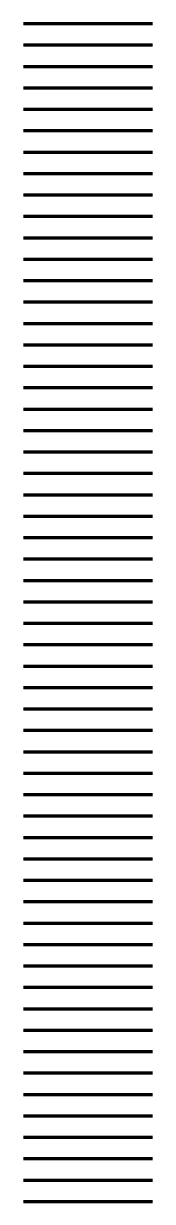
# Model space of a CAD drawing. Header units: metres. Extents: x -170 to 2070, y -13 to 17840.
# Drawn here: x 900 to 1020, y 1100 to 2200 of the extents above; entities that cross this region are included whole.
import ezdxf
from ezdxf.lldxf.tags import DXFTag

# ---------------------------------------------------------------- set-up
doc = ezdxf.new("R2010")
doc.units = ezdxf.units.M
for name, color, linetype, lineweight in [('B-OI-KL-ET_HS_MANTELBUIS_PE 100 SDR 11_63-RESERVE-G', 7, 'KL-RESERVE-SO', 70), ('B-OI-KL-ET_HS_MANTELBUIS_PE 100 SDR 11_75-RESERVE-G', 7, 'KL-RESERVE-SO', 70), ('B-OI-KL-ET_HS_MANTELBUIS_PE 100 SDR 17.6-RESERVE-G', 7, 'KL-RESERVE-SO', 70), ('B-OI-KL-ET_HS_MANTELBUIS_PE 100 SDR 17.6_110-RESERVE-G', 7, 'KL-RESERVE-SO', 70), ('B-OI-KL-ET_HS_MANTELBUIS_PE 100 SDR 17.6_125-RESERVE-G', 7, 'KL-RESERVE-SO', 70), ('B-OI-KL-ET_HS_MANTELBUIS_PE 100 SDR 17.6_160-RESERVE-G', 7, 'KL-RESERVE-SO', 70), ('B-OI-KL-ET_HS_MANTELBUIS_PE 100 SDR 17.6_200-RESERVE-G', 7, 'KL-RESERVE-SO', 70), ('B-OI-KL-ET_HS_MANTELBUIS_PE 100 SDR 17.6_250-RESERVE-G', 7, 'KL-RESERVE-SO', 70), ('B-OI-KL-ET_HS_MANTELBUIS_PE 100 SDR 17.6_315-RESERVE-G', 7, 'KL-RESERVE-SO', 70), ('B-OI-KL-ET_HS_MANTELBUIS_PE 100 SDR 17.6_400-RESERVE-G', 7, 'KL-RESERVE-SO', 70), ('B-OI-KL-ET_HS_MANTELBUIS_PE 100 SDR 17.6_50-RESERVE-G', 7, 'KL-RESERVE-SO', 70), ('B-OI-KL-ET_HS_MANTELBUIS_PE 100 SDR 17.6_63-RESERVE-G', 7, 'KL-RESERVE-SO', 70), ('B-OI-KL-ET_HS_MANTELBUIS_PE 100 SDR 17.6_75-RESERVE-G', 7, 'KL-RESERVE-SO', 70), ('B-OI-KL-ET_HS_MANTELBUIS_PE 80 SDR 11-RESERVE-G', 7, 'KL-RESERVE-SO', 70), ('B-OI-KL-ET_HS_MANTELBUIS_PE 80 SDR 11_110-RESERVE-G', 7, 'KL-RESERVE-SO', 70), ('B-OI-KL-ET_HS_MANTELBUIS_PE 80 SDR 11_160-RESERVE-G', 7, 'KL-RESERVE-SO', 70), ('B-OI-KL-ET_HS_MANTELBUIS_PE 80 SDR 11_200-RESERVE-G', 7, 'KL-RESERVE-SO', 70), ('B-OI-KL-ET_HS_MANTELBUIS_PE 80 SDR 11_250-RESERVE-G', 7, 'KL-RESERVE-SO', 70), ('B-OI-KL-ET_HS_MANTELBUIS_PE 80 SDR 11_315-RESERVE-G', 7, 'KL-RESERVE-SO', 70), ('B-OI-KL-ET_HS_MANTELBUIS_PE 80 SDR 11_63-RESERVE-G', 7, 'KL-RESERVE-SO', 70), ('B-OI-KL-ET_HS_MANTELBUIS_PE 80 SDR 11_75-RESERVE-G', 7, 'KL-RESERVE-SO', 70), ('B-OI-KL-ET_HS_MANTELBUIS_PE 80 SDR 17.6-RESERVE-G', 7, 'KL-RESERVE-SO', 70), ('B-OI-KL-ET_HS_MANTELBUIS_PE 80 SDR 17.6_110-RESERVE-G', 7, 'KL-RESERVE-SO', 70), ('B-OI-KL-ET_HS_MANTELBUIS_PE 80 SDR 17.6_200-RESERVE-G', 7, 'KL-RESERVE-SO', 70), ('B-OI-KL-ET_HS_MANTELBUIS_PE 80 SDR 17.6_50-RESERVE-G', 7, 'KL-RESERVE-SO', 70), ('B-OI-KL-ET_HS_MANTELBUIS_PE 80 SDR 17.6_63-RESERVE-G', 7, 'KL-RESERVE-SO', 70), ('B-OI-KL-ET_HS_MANTELBUIS_PE 80 SDR 26-RESERVE-G', 7, 'KL-RESERVE-SO', 70), ('B-OI-KL-ET_HS_MANTELBUIS_PE_110-RESERVE-G', 7, 'KL-RESERVE-SO', 70), ('B-OI-KL-ET_HS_MANTELBUIS_PE_125-RESERVE-G', 7, 'KL-RESERVE-SO', 70), ('B-OI-KL-ET_HS_MANTELBUIS_PE_160-RESERVE-G', 7, 'KL-RESERVE-SO', 70), ('B-OI-KL-ET_HS_MANTELBUIS_PE_200-RESERVE-G', 7, 'KL-RESERVE-SO', 70), ('B-OI-KL-ET_HS_MANTELBUIS_PE_250-RESERVE-G', 7, 'KL-RESERVE-SO', 70), ('B-OI-KL-ET_HS_MANTELBUIS_PE_63-RESERVE-G', 7, 'KL-RESERVE-SO', 70), ('B-OI-KL-ET_HS_MANTELBUIS_PVC DEELBAAR_110-RESERVE-G', 7, 'KL-RESERVE-SO', 70), ('B-OI-KL-ET_HS_MANTELBUIS_PVC DEELBAAR_150-RESERVE-G', 7, 'KL-RESERVE-SO', 70), ('B-OI-KL-ET_HS_MANTELBUIS_PVC DEELBAAR_160-RESERVE-G', 7, 'KL-RESERVE-SO', 70), ('B-OI-KL-ET_HS_MANTELBUIS_PVC FLEX_110-RESERVE-G', 7, 'KL-RESERVE-SO', 70), ('B-OI-KL-ET_HS_MANTELBUIS_PVC FLEX_125-RESERVE-G', 7, 'KL-RESERVE-SO', 70), ('B-OI-KL-ET_HS_MANTELBUIS_PVC FLEX_160-RESERVE-G', 7, 'KL-RESERVE-SO', 70), ('B-OI-KL-ET_HS_MANTELBUIS_PVC FLEX_200-RESERVE-G', 7, 'KL-RESERVE-SO', 70), ('B-OI-KL-ET_HS_MANTELBUIS_PVC FLEX_250-RESERVE-G', 7, 'KL-RESERVE-SO', 70), ('B-OI-KL-ET_HS_MANTELBUIS_PVC FLEX_315-RESERVE-G', 7, 'KL-RESERVE-SO', 70), ('B-OI-KL-ET_HS_MANTELBUIS_PVC O SDR 41-RESERVE-G', 7, 'KL-RESERVE-SO', 70), ('B-OI-KL-ET_HS_MANTELBUIS_PVC SV-RESERVE-G', 7, 'KL-RESERVE-SO', 70), ('B-OI-KL-ET_HS_MANTELBUIS_PVC SV_110-RESERVE-G', 7, 'KL-RESERVE-SO', 70), ('B-OI-KL-ET_HS_MANTELBUIS_PVC SV_160-RESERVE-G', 7, 'KL-RESERVE-SO', 70), ('B-OI-KL-ET_HS_MANTELBUIS_PVC SV_200-RESERVE-G', 7, 'KL-RESERVE-SO', 70), ('B-OI-KL-ET_HS_MANTELBUIS_PVC SV_315-RESERVE-G', 7, 'KL-RESERVE-SO', 70), ('B-OI-KL-ET_HS_MANTELBUIS_PVC SV_63-RESERVE-G', 7, 'KL-RESERVE-SO', 70), ('B-OI-KL-ET_HS_MANTELBUIS_PVC SV_75-RESERVE-G', 7, 'KL-RESERVE-SO', 70), ('B-OI-KL-ET_HS_MANTELBUIS_PVC-RESERVE-G', 7, 'KL-RESERVE-SO', 70), ('B-OI-KL-ET_HS_MANTELBUIS_PVC_100-RESERVE-G', 7, 'KL-RESERVE-SO', 70), ('B-OI-KL-ET_HS_MANTELBUIS_PVC_110-RESERVE-G', 7, 'KL-RESERVE-SO', 70), ('B-OI-KL-ET_HS_MANTELBUIS_PVC_120-RESERVE-G', 7, 'KL-RESERVE-SO', 70), ('B-OI-KL-ET_HS_MANTELBUIS_PVC_125-RESERVE-G', 7, 'KL-RESERVE-SO', 70), ('B-OI-KL-ET_HS_MANTELBUIS_PVC_150-RESERVE-G', 7, 'KL-RESERVE-SO', 70)]:
    doc.layers.add(name, color=color, linetype=linetype, lineweight=lineweight)
tags = doc.linetypes.add('KL-RESERVE-SO', pattern='A,7,-2,["RS",Standard,S=1,R=0,X=-1,Y=-0.5],-1.5', length=10.5).pattern_tags.tags
tags[6] = DXFTag(74, 10)

msp = doc.modelspace()

# ---------------------------------------------------------------- linework, layer by layer
at = {"layer": 'B-OI-KL-ET_HS_MANTELBUIS_PE 100 SDR 11_63-RESERVE-G'}
msp.add_line((900, 1100), (1020, 1100), dxfattribs=at)
at = {"layer": 'B-OI-KL-ET_HS_MANTELBUIS_PE 100 SDR 11_75-RESERVE-G'}
msp.add_line((900, 1120), (1020, 1120), dxfattribs=at)
at = {"layer": 'B-OI-KL-ET_HS_MANTELBUIS_PE 100 SDR 17.6-RESERVE-G'}
msp.add_line((900, 1140), (1020, 1140), dxfattribs=at)
at = {"layer": 'B-OI-KL-ET_HS_MANTELBUIS_PE 100 SDR 17.6_110-RESERVE-G'}
msp.add_line((900, 1160), (1020, 1160), dxfattribs=at)
at = {"layer": 'B-OI-KL-ET_HS_MANTELBUIS_PE 100 SDR 17.6_125-RESERVE-G'}
msp.add_line((900, 1180), (1020, 1180), dxfattribs=at)
at = {"layer": 'B-OI-KL-ET_HS_MANTELBUIS_PE 100 SDR 17.6_160-RESERVE-G'}
msp.add_line((900, 1200), (1020, 1200), dxfattribs=at)
at = {"layer": 'B-OI-KL-ET_HS_MANTELBUIS_PE 100 SDR 17.6_200-RESERVE-G'}
msp.add_line((900, 1220), (1020, 1220), dxfattribs=at)
at = {"layer": 'B-OI-KL-ET_HS_MANTELBUIS_PE 100 SDR 17.6_250-RESERVE-G'}
msp.add_line((900, 1240), (1020, 1240), dxfattribs=at)
at = {"layer": 'B-OI-KL-ET_HS_MANTELBUIS_PE 100 SDR 17.6_315-RESERVE-G'}
msp.add_line((900, 1260), (1020, 1260), dxfattribs=at)
at = {"layer": 'B-OI-KL-ET_HS_MANTELBUIS_PE 100 SDR 17.6_400-RESERVE-G'}
msp.add_line((900, 1280), (1020, 1280), dxfattribs=at)
at = {"layer": 'B-OI-KL-ET_HS_MANTELBUIS_PE 100 SDR 17.6_50-RESERVE-G'}
msp.add_line((900, 1300), (1020, 1300), dxfattribs=at)
at = {"layer": 'B-OI-KL-ET_HS_MANTELBUIS_PE 100 SDR 17.6_63-RESERVE-G'}
msp.add_line((900, 1320), (1020, 1320), dxfattribs=at)
at = {"layer": 'B-OI-KL-ET_HS_MANTELBUIS_PE 100 SDR 17.6_75-RESERVE-G'}
msp.add_line((900, 1340), (1020, 1340), dxfattribs=at)
at = {"layer": 'B-OI-KL-ET_HS_MANTELBUIS_PE 80 SDR 11-RESERVE-G'}
msp.add_line((900, 1360), (1020, 1360), dxfattribs=at)
at = {"layer": 'B-OI-KL-ET_HS_MANTELBUIS_PE 80 SDR 11_110-RESERVE-G'}
msp.add_line((900, 1380), (1020, 1380), dxfattribs=at)
at = {"layer": 'B-OI-KL-ET_HS_MANTELBUIS_PE 80 SDR 11_160-RESERVE-G'}
msp.add_line((900, 1400), (1020, 1400), dxfattribs=at)
at = {"layer": 'B-OI-KL-ET_HS_MANTELBUIS_PE 80 SDR 11_200-RESERVE-G'}
msp.add_line((900, 1420), (1020, 1420), dxfattribs=at)
at = {"layer": 'B-OI-KL-ET_HS_MANTELBUIS_PE 80 SDR 11_250-RESERVE-G'}
msp.add_line((900, 1440), (1020, 1440), dxfattribs=at)
at = {"layer": 'B-OI-KL-ET_HS_MANTELBUIS_PE 80 SDR 11_315-RESERVE-G'}
msp.add_line((900, 1460), (1020, 1460), dxfattribs=at)
at = {"layer": 'B-OI-KL-ET_HS_MANTELBUIS_PE 80 SDR 11_63-RESERVE-G'}
msp.add_line((900, 1480), (1020, 1480), dxfattribs=at)
at = {"layer": 'B-OI-KL-ET_HS_MANTELBUIS_PE 80 SDR 11_75-RESERVE-G'}
msp.add_line((900, 1500), (1020, 1500), dxfattribs=at)
at = {"layer": 'B-OI-KL-ET_HS_MANTELBUIS_PE 80 SDR 17.6-RESERVE-G'}
msp.add_line((900, 1520), (1020, 1520), dxfattribs=at)
at = {"layer": 'B-OI-KL-ET_HS_MANTELBUIS_PE 80 SDR 17.6_110-RESERVE-G'}
msp.add_line((900, 1540), (1020, 1540), dxfattribs=at)
at = {"layer": 'B-OI-KL-ET_HS_MANTELBUIS_PE 80 SDR 17.6_200-RESERVE-G'}
msp.add_line((900, 1560), (1020, 1560), dxfattribs=at)
at = {"layer": 'B-OI-KL-ET_HS_MANTELBUIS_PE 80 SDR 17.6_50-RESERVE-G'}
msp.add_line((900, 1580), (1020, 1580), dxfattribs=at)
at = {"layer": 'B-OI-KL-ET_HS_MANTELBUIS_PE 80 SDR 17.6_63-RESERVE-G'}
msp.add_line((900, 1600), (1020, 1600), dxfattribs=at)
at = {"layer": 'B-OI-KL-ET_HS_MANTELBUIS_PE 80 SDR 26-RESERVE-G'}
msp.add_line((900, 1620), (1020, 1620), dxfattribs=at)
at = {"layer": 'B-OI-KL-ET_HS_MANTELBUIS_PE_110-RESERVE-G'}
msp.add_line((900, 1640), (1020, 1640), dxfattribs=at)
at = {"layer": 'B-OI-KL-ET_HS_MANTELBUIS_PE_125-RESERVE-G'}
msp.add_line((900, 1660), (1020, 1660), dxfattribs=at)
at = {"layer": 'B-OI-KL-ET_HS_MANTELBUIS_PE_160-RESERVE-G'}
msp.add_line((900, 1680), (1020, 1680), dxfattribs=at)
at = {"layer": 'B-OI-KL-ET_HS_MANTELBUIS_PE_200-RESERVE-G'}
msp.add_line((900, 1700), (1020, 1700), dxfattribs=at)
at = {"layer": 'B-OI-KL-ET_HS_MANTELBUIS_PE_250-RESERVE-G'}
msp.add_line((900, 1720), (1020, 1720), dxfattribs=at)
at = {"layer": 'B-OI-KL-ET_HS_MANTELBUIS_PE_63-RESERVE-G'}
msp.add_line((900, 1740), (1020, 1740), dxfattribs=at)
at = {"layer": 'B-OI-KL-ET_HS_MANTELBUIS_PVC DEELBAAR_110-RESERVE-G'}
msp.add_line((900, 1780), (1020, 1780), dxfattribs=at)
at = {"layer": 'B-OI-KL-ET_HS_MANTELBUIS_PVC DEELBAAR_150-RESERVE-G'}
msp.add_line((900, 1800), (1020, 1800), dxfattribs=at)
at = {"layer": 'B-OI-KL-ET_HS_MANTELBUIS_PVC DEELBAAR_160-RESERVE-G'}
msp.add_line((900, 1820), (1020, 1820), dxfattribs=at)
at = {"layer": 'B-OI-KL-ET_HS_MANTELBUIS_PVC FLEX_110-RESERVE-G'}
msp.add_line((900, 1840), (1020, 1840), dxfattribs=at)
at = {"layer": 'B-OI-KL-ET_HS_MANTELBUIS_PVC FLEX_125-RESERVE-G'}
msp.add_line((900, 1860), (1020, 1860), dxfattribs=at)
at = {"layer": 'B-OI-KL-ET_HS_MANTELBUIS_PVC FLEX_160-RESERVE-G'}
msp.add_line((900, 1880), (1020, 1880), dxfattribs=at)
at = {"layer": 'B-OI-KL-ET_HS_MANTELBUIS_PVC FLEX_200-RESERVE-G'}
msp.add_line((900, 1900), (1020, 1900), dxfattribs=at)
at = {"layer": 'B-OI-KL-ET_HS_MANTELBUIS_PVC FLEX_250-RESERVE-G'}
msp.add_line((900, 1920), (1020, 1920), dxfattribs=at)
at = {"layer": 'B-OI-KL-ET_HS_MANTELBUIS_PVC FLEX_315-RESERVE-G'}
msp.add_line((900, 1940), (1020, 1940), dxfattribs=at)
at = {"layer": 'B-OI-KL-ET_HS_MANTELBUIS_PVC O SDR 41-RESERVE-G'}
msp.add_line((900, 1960), (1020, 1960), dxfattribs=at)
at = {"layer": 'B-OI-KL-ET_HS_MANTELBUIS_PVC SV-RESERVE-G'}
msp.add_line((900, 1980), (1020, 1980), dxfattribs=at)
at = {"layer": 'B-OI-KL-ET_HS_MANTELBUIS_PVC SV_110-RESERVE-G'}
msp.add_line((900, 2000), (1020, 2000), dxfattribs=at)
at = {"layer": 'B-OI-KL-ET_HS_MANTELBUIS_PVC SV_160-RESERVE-G'}
msp.add_line((900, 2020), (1020, 2020), dxfattribs=at)
at = {"layer": 'B-OI-KL-ET_HS_MANTELBUIS_PVC SV_200-RESERVE-G'}
msp.add_line((900, 2040), (1020, 2040), dxfattribs=at)
at = {"layer": 'B-OI-KL-ET_HS_MANTELBUIS_PVC SV_315-RESERVE-G'}
msp.add_line((900, 2060), (1020, 2060), dxfattribs=at)
at = {"layer": 'B-OI-KL-ET_HS_MANTELBUIS_PVC SV_63-RESERVE-G'}
msp.add_line((900, 2080), (1020, 2080), dxfattribs=at)
at = {"layer": 'B-OI-KL-ET_HS_MANTELBUIS_PVC SV_75-RESERVE-G'}
msp.add_line((900, 2100), (1020, 2100), dxfattribs=at)
at = {"layer": 'B-OI-KL-ET_HS_MANTELBUIS_PVC-RESERVE-G'}
msp.add_line((900, 1760), (1020, 1760), dxfattribs=at)
at = {"layer": 'B-OI-KL-ET_HS_MANTELBUIS_PVC_100-RESERVE-G'}
msp.add_line((900, 2120), (1020, 2120), dxfattribs=at)
at = {"layer": 'B-OI-KL-ET_HS_MANTELBUIS_PVC_110-RESERVE-G'}
msp.add_line((900, 2140), (1020, 2140), dxfattribs=at)
at = {"layer": 'B-OI-KL-ET_HS_MANTELBUIS_PVC_120-RESERVE-G'}
msp.add_line((900, 2160), (1020, 2160), dxfattribs=at)
at = {"layer": 'B-OI-KL-ET_HS_MANTELBUIS_PVC_125-RESERVE-G'}
msp.add_line((900, 2180), (1020, 2180), dxfattribs=at)
at = {"layer": 'B-OI-KL-ET_HS_MANTELBUIS_PVC_150-RESERVE-G'}
msp.add_line((900, 2200), (1020, 2200), dxfattribs=at)

doc.saveas('drawing.dxf')
